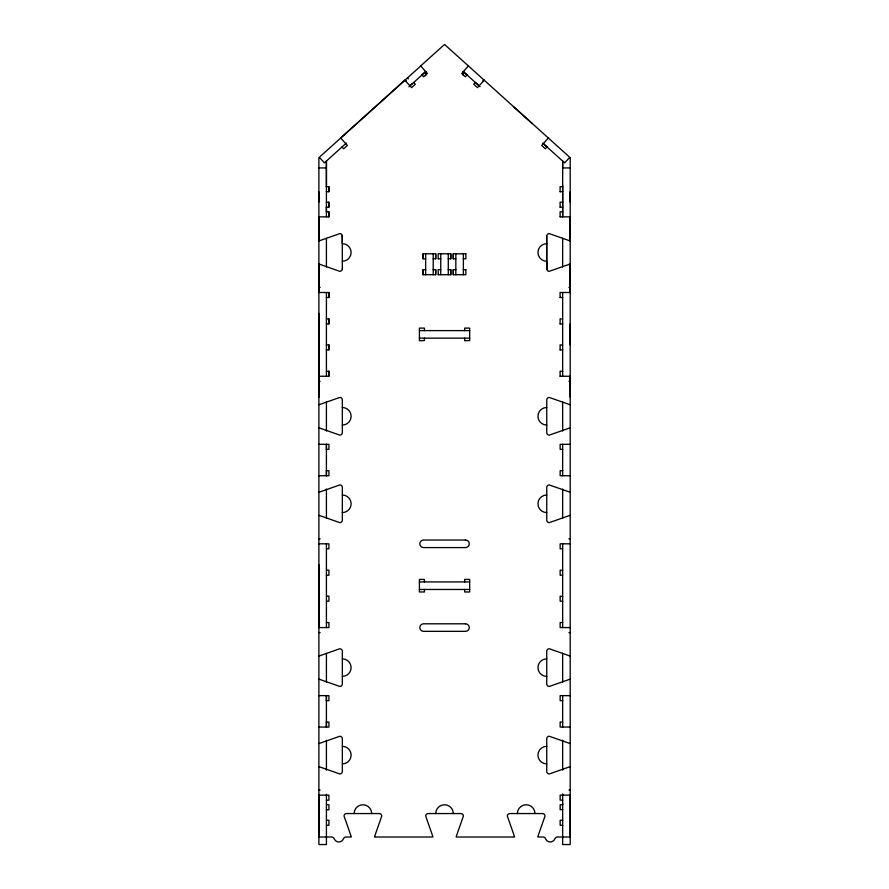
<?xml version="1.0" encoding="UTF-8"?>
<svg xmlns="http://www.w3.org/2000/svg" width="889" height="889" viewBox="0 0 889 889"><rect width="100%" height="100%" fill="white"/><g stroke="black" fill="none" stroke-linecap="round" stroke-linejoin="round"><path stroke-width="1.33" d="M318.884 564.748L318.884 627.578L328.93 627.578L328.93 622.556L326.419 622.556M318.884 313.428L318.884 376.258L328.93 376.258L328.93 371.235L326.341 371.235M326.419 721.601L326.419 727.058L326.419 695.643L326.419 701.11M326.419 470.281L326.419 475.737L326.419 444.322L326.419 449.79M326.419 211.826L326.419 207.215M326.419 186.69L326.419 160.953M425.609 75.654L425.609 71.565L421.853 74.965M463.302 75.654L463.313 71.565L467.069 74.965M562.659 809.446L560.148 809.779L560.148 804.756L562.659 804.756L562.659 803.612M562.659 596.508L560.148 596.163L560.148 601.186L562.659 601.186M562.659 345.188L560.07 344.843L560.148 349.877M562.659 160.953L562.659 216.849L562.659 185.601M570.116 292.492L570.116 264.133A2.511 2.511 0 0 0 569.393 264.244M570.116 216.849L570.116 240.808A2.511 2.511 0 0 1 569.393 240.697M468.436 65.964L461.713 73.431L465.447 76.798L467.125 74.932M482.905 80.799L483.749 79.866M484.216 80.166L477.482 87.644L473.748 84.277L475.437 82.41M548.413 137.973L541.679 145.44L545.413 148.807L547.102 146.941M409.629 86L412.452 83.455M405.295 79.899L406.173 80.799M420.697 66.019L319.34 157.286L324.385 162.887L346.243 143.14M408.896 86.8L425.742 71.631M318.884 167.932L326.419 167.932M570.205 167.932L562.659 167.932L562.659 161.565M326.341 186.69L328.93 186.69L328.93 191.713L326.319 191.713M562.659 186.69L560.07 186.69L560.148 191.713M560.07 191.713L562.681 191.713M326.319 202.192L328.93 202.192L328.93 207.215L326.341 207.215M562.681 202.192L560.07 202.192L560.148 207.215M560.07 207.215L562.659 207.215M326.341 211.826L328.93 211.826L328.93 216.849L318.884 216.849M562.659 211.826L560.07 211.826L560.148 216.849M560.07 216.849L570.205 216.849M465.903 253.776L453.234 253.776L453.234 258.799L455.846 258.799M425.698 258.799L423.075 258.799L423.075 253.776L435.743 253.776L435.743 258.799L433.121 258.799M438.155 258.799L440.766 258.799M448.2 258.799L450.823 258.799L450.823 253.776L438.155 253.776L438.255 258.799M463.28 258.799L465.903 258.799L465.792 253.776M425.698 269.689L423.075 269.689L423.075 274.712L435.743 274.712L435.743 269.689L433.121 269.689M440.766 269.689L438.155 269.689L438.255 274.712M448.2 269.689L450.823 269.689L450.823 274.712L438.155 274.712M455.846 269.689L453.234 269.689L453.234 274.712L465.903 274.712L465.792 269.689M463.28 269.689L465.903 269.689M318.884 287.458L320.14 287.458M568.938 287.458L570.205 287.458M318.884 292.492L328.93 292.492L328.93 297.515L326.341 297.515M570.205 292.492L560.07 292.492L560.148 297.515M560.07 297.515L562.659 297.515M326.341 318.873L328.93 318.873L328.93 323.907L326.341 323.907M562.659 318.873L560.07 318.873L560.148 323.907M560.07 323.907L562.659 323.907M419.408 330.608L469.67 330.608M419.408 338.142L469.67 338.142M326.341 344.843L328.93 344.843L328.93 349.877L326.341 349.877M560.07 349.877L562.659 349.877M562.659 371.235L560.07 371.235L560.148 376.258M560.07 376.258L570.205 376.258M318.884 381.292L320.14 381.292M568.938 381.292L570.205 381.292M318.884 397.205L318.807 376.258M570.205 397.205L570.116 376.258M318.884 444.322L328.93 444.322L328.93 449.356L326.419 449.356M570.205 444.322L560.148 444.322L560.148 449.356L562.659 449.356M326.419 470.714L328.93 470.714L328.93 475.737L318.884 475.737M562.659 470.714L560.148 470.714L560.148 475.737L570.205 475.737M318.884 538.778L320.14 538.778M568.938 538.778L570.205 538.778M318.884 543.812L328.93 543.812L328.93 548.835L326.419 548.835M570.205 543.812L560.148 543.812L560.148 548.835L562.659 548.835M326.419 570.193L328.93 570.193L328.93 575.216L326.419 575.216M562.659 570.193L560.148 570.193L560.148 575.216L562.659 575.216M419.408 581.928L469.67 581.928M419.408 589.463L469.67 589.463M326.419 596.163L328.93 596.163L328.93 601.186L326.419 601.186M562.659 622.556L560.148 622.556L560.148 627.578L570.205 627.578M318.884 632.601L320.14 632.601M568.938 632.601L570.205 632.601M318.884 695.643L328.93 695.643L328.93 700.665L326.419 700.665M570.205 695.643L560.148 695.643L560.148 700.665L562.659 700.665M326.419 722.035L328.93 722.035L328.93 727.058L318.884 727.058M562.659 722.035L560.148 722.035L560.148 727.058L570.205 727.058M318.884 790.099L320.14 790.099M568.938 790.099L570.205 790.099M326.419 800.156L328.93 800.156L328.93 795.122L318.884 795.122L318.884 837.016L331.719 837.016A2.511 2.511 0 0 1 334.097 838.683A5.023 5.023 0 0 0 343.565 838.683A2.511 2.511 0 0 1 345.943 837.016L351.244 837.016A2.511 2.511 0 0 0 351.133 836.293L344.054 816.069A2.511 2.511 0 0 1 346.566 813.557L379.236 813.557A2.511 2.511 0 0 1 381.759 816.069L374.68 836.293A2.511 2.511 0 0 0 374.569 837.016L432.876 837.016A2.511 2.511 0 0 0 432.765 836.293L425.698 816.069A2.511 2.511 0 0 1 428.209 813.557L460.88 813.557A2.511 2.511 0 0 1 463.391 816.069L456.313 836.293A2.511 2.511 0 0 0 456.201 837.016L514.509 837.016A2.511 2.511 0 0 0 514.409 836.293L507.33 816.069A2.511 2.511 0 0 1 509.842 813.557L542.512 813.557A2.511 2.511 0 0 1 545.024 816.069L537.945 836.293A2.5 2.5 0 0 0 537.845 837.016L543.146 837.016A2.511 2.511 0 0 1 545.513 838.683A5.023 5.023 0 0 0 554.992 838.683A2.511 2.511 0 0 1 557.359 837.016L570.205 837.016L570.205 795.122L560.148 795.122L560.148 800.156L562.659 800.156M326.419 804.756L328.93 804.756L328.93 809.779L326.396 809.779M326.396 820.258L328.93 820.258L328.93 825.281L326.419 825.281M562.681 820.258L560.148 820.258L560.148 825.281L562.659 825.281M542.768 143.14L546.757 146.707M513.442 106.68L532.122 123.493M463.336 71.631L480.049 86.678M543.312 143.64L564.693 162.887L569.738 157.286L444.544 44.45L420.641 65.964L427.376 73.431L423.642 76.798L421.953 74.932M475.526 82.599L479.282 86M413.652 82.41L415.33 84.277L411.596 87.644L404.862 80.166L340.676 137.973L347.399 145.44L343.665 148.807L341.976 146.941M407.462 77.943L408.307 78.877M546.779 269.267L546.746 261.266A8.801 8.801 0 0 1 537.945 252.465A8.801 8.801 0 0 1 546.746 243.675M342.298 235.674L342.343 243.675A8.801 8.801 0 0 1 351.133 252.465A8.801 8.801 0 0 1 342.343 261.266M570.205 157.753L570.205 844.55L562.659 844.55L562.659 793.866M570.116 191.713L570.116 202.192M570.116 323.907L570.116 344.843M562.659 238.274L562.659 266.967M562.659 292.492L562.659 376.258M562.659 402.006L562.659 431.009M562.659 444.322L562.659 475.737M562.659 489.061L562.659 518.065M562.659 543.812L562.659 627.578M562.659 653.326L562.659 682.33M562.659 695.643L562.659 727.058M562.659 740.237L562.659 770.107M546.657 236.13L546.657 268.8M464.647 330.608L464.647 328.097L469.67 328.097L469.67 340.654L464.647 340.654L464.647 338.142M464.647 581.928L464.647 579.406L469.67 579.406L469.67 591.974L464.647 591.974L464.647 589.463M463.369 253.776L463.369 274.712M455.824 253.776L455.824 274.712M453.334 253.776L453.334 258.799M453.334 269.689L453.334 274.712M450.712 253.776L450.712 258.799M450.712 269.689L450.712 274.712M448.289 253.776L448.289 274.712M440.744 253.776L440.744 274.712M435.643 253.776L435.643 258.799M435.643 269.689L435.643 274.712M433.21 253.776L433.21 274.712M425.664 253.776L425.664 274.712M424.431 330.608L424.431 328.097L419.408 328.097L419.408 340.654L424.431 340.654L424.431 338.142M424.431 581.928L424.431 579.406L419.408 579.406L419.408 591.974L424.431 591.974L424.431 589.463M423.175 253.776L423.175 258.799M423.175 269.689L423.175 274.712M342.254 236.13L342.343 268.8M328.852 186.69L328.852 191.713M328.852 202.192L328.852 207.215M328.852 211.826L328.852 216.849M328.852 292.492L328.852 297.515M328.852 318.873L328.852 323.907M328.852 344.843L328.852 349.877M328.852 371.235L328.852 376.258M326.419 161.565L326.419 216.849M326.419 238.274L326.419 266.967M326.419 292.492L326.419 376.258M326.419 402.006L326.419 431.009M326.419 489.061L326.419 518.065M326.419 543.812L326.419 627.578M326.419 653.326L326.419 682.33M326.419 740.237L326.419 770.107M326.419 794.266L326.419 844.55L318.884 844.55L318.884 157.753M318.795 191.713L318.795 202.192M318.795 216.849L318.795 240.808A2.511 2.511 0 0 0 319.518 240.697M318.807 292.492L318.795 264.133A2.511 2.511 0 0 1 319.518 264.244M318.807 323.907L318.807 344.843M342.343 236.13A2.511 2.511 0 0 0 339.82 233.618L319.596 240.697A2.511 2.511 0 0 1 318.884 240.808M342.254 268.8A2.511 2.511 0 0 1 339.742 271.323L319.596 264.244A2.511 2.511 0 0 0 318.884 264.133M570.205 404.617A2.511 2.511 0 0 1 569.482 404.517L549.258 397.439A2.511 2.511 0 0 0 546.746 399.95L546.746 432.621A2.511 2.511 0 0 0 549.258 435.132L569.482 428.054A2.511 2.511 0 0 1 570.205 427.953M570.205 492.117A2.511 2.511 0 0 1 569.482 492.017L549.258 484.938A2.511 2.511 0 0 0 546.746 487.45L546.746 520.121A2.511 2.511 0 0 0 549.258 522.632L569.482 515.553A2.511 2.511 0 0 1 570.205 515.453M318.884 515.453A2.511 2.511 0 0 1 319.607 515.553L339.82 522.632A2.511 2.511 0 0 0 342.343 520.121L342.343 487.45A2.511 2.511 0 0 0 339.82 484.938L319.607 492.017A2.511 2.511 0 0 1 318.884 492.117M318.884 427.953A2.511 2.511 0 0 1 319.607 428.054L339.82 435.132A2.511 2.511 0 0 0 342.343 432.621L342.343 399.95A2.511 2.511 0 0 0 339.82 397.439L319.607 404.517A2.511 2.511 0 0 1 318.884 404.617M570.205 655.938A2.511 2.511 0 0 1 569.482 655.826L549.258 648.748A2.511 2.511 0 0 0 546.746 651.27L546.746 683.941A2.511 2.511 0 0 0 549.258 686.452L569.482 679.374A2.511 2.511 0 0 1 570.205 679.263M570.205 743.437A2.511 2.511 0 0 1 569.482 743.337L549.258 736.259A2.511 2.511 0 0 0 546.746 738.77L546.746 771.441A2.511 2.511 0 0 0 549.258 773.952L569.482 766.874A2.511 2.511 0 0 1 570.205 766.774M318.884 766.774A2.511 2.511 0 0 1 319.607 766.874L339.82 773.952A2.511 2.511 0 0 0 342.343 771.441L342.343 738.77A2.511 2.511 0 0 0 339.82 736.259L319.607 743.337A2.511 2.511 0 0 1 318.884 743.437M318.884 679.263A2.511 2.511 0 0 1 319.607 679.374L339.82 686.452A2.511 2.511 0 0 0 342.343 683.941L342.343 651.27A2.511 2.511 0 0 0 339.82 648.748L319.607 655.826A2.511 2.511 0 0 1 318.884 655.938M354.111 813.557A8.801 8.801 0 0 1 362.901 804.756A8.801 8.801 0 0 1 371.702 813.557M435.743 813.557A8.801 8.801 0 0 1 444.544 804.756A8.801 8.801 0 0 1 453.334 813.557M517.376 813.557A8.801 8.801 0 0 1 526.177 804.756A8.801 8.801 0 0 1 534.978 813.557M570.205 264.133A2.523 2.523 0 0 0 569.482 264.244L549.18 271.323A2.511 2.511 0 0 1 546.746 268.8L546.746 236.13A2.511 2.511 0 0 1 549.258 233.618L569.482 240.697A2.511 2.511 0 0 0 570.205 240.808M342.343 658.805A8.801 8.801 0 0 1 351.133 667.606A8.801 8.801 0 0 1 342.343 676.396M342.343 746.304A8.801 8.801 0 0 1 351.133 755.105A8.801 8.801 0 0 1 342.343 763.895M546.746 763.895A8.801 8.801 0 0 1 537.945 755.105A8.801 8.801 0 0 1 546.746 746.304M546.746 676.396A8.801 8.801 0 0 1 537.945 667.606A8.801 8.801 0 0 1 546.746 658.805M342.343 407.484A8.801 8.801 0 0 1 351.133 416.285A8.801 8.801 0 0 1 342.343 425.075M342.343 494.995A8.801 8.801 0 0 1 351.133 503.785A8.801 8.801 0 0 1 342.343 512.586M546.746 512.586A8.801 8.801 0 0 1 537.945 503.785A8.801 8.801 0 0 1 546.746 494.995M546.746 425.075A8.801 8.801 0 0 1 537.945 416.285A8.801 8.801 0 0 1 546.746 407.484M465.48 540.034L423.597 540.034A3.767 3.767 0 0 0 419.83 543.812A3.767 3.767 0 0 0 423.597 547.58L465.48 547.58A3.767 3.767 0 0 0 469.259 543.812A3.767 3.767 0 0 0 465.48 540.034M465.48 623.811L423.597 623.811A3.767 3.767 0 0 0 419.83 627.578A3.767 3.767 0 0 0 423.597 631.346L465.48 631.346A3.767 3.767 0 0 0 469.259 627.578A3.767 3.767 0 0 0 465.48 623.811"/></g></svg>
